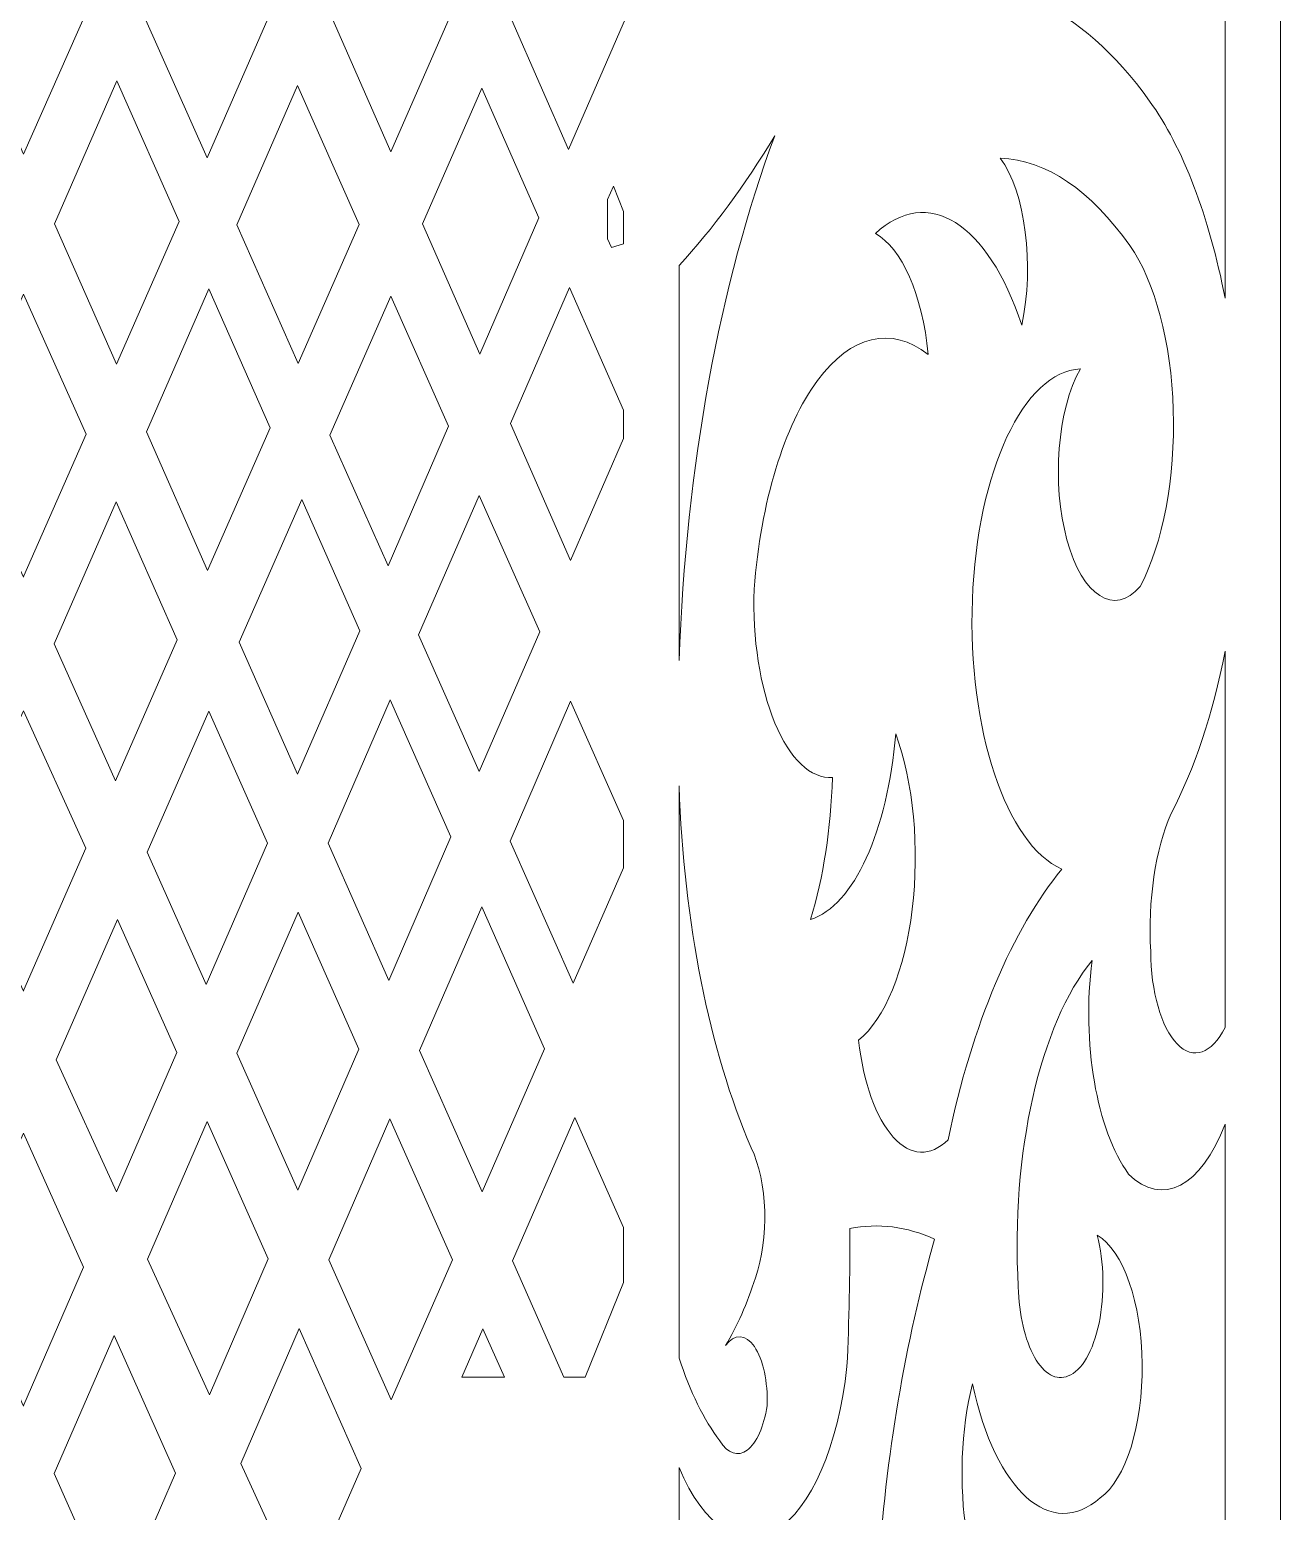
# Model space of a CAD drawing. Header units: millimetres. Extents: x 337 to 2510, y -469 to 429.
# Drawn here: x 585.4 to 633, y -173 to -116.6 of the extents above; entities that cross this region are included whole.
import ezdxf

# ---------------------------------------------------------------- set-up
doc = ezdxf.new("R2010")
doc.units = ezdxf.units.MM
doc.header["$MEASUREMENT"] = 0
doc.layers.add('Layer 1', color=7, linetype='Continuous')

msp = doc.modelspace()

# ---------------------------------------------------------------- linework, layer by layer
at = {"layer": 'Layer 1', "lineweight": 9}
msp.add_open_spline([(633.0156, 86.3986), (633.0156, 86.3986), (633.0156, -233.4412), (633.0156, -233.4412)], degree=3, dxfattribs=at)
for points, knots in [([(630.9116, -126.8663), (630.9116, -126.8663), (630.9116, -98.9345), (630.9116, -98.9345), (630.9116, -98.9345), (630.9116, -98.9345), (630.9116, -98.9345), (630.9116, -98.9345), (630.9116, -98.9345), (630.6226, -101.9115), (629.8786, -104.5555), (628.8126, -106.3915), (628.8126, -106.3915), (628.8126, -106.3915), (628.8126, -106.3915), (628.8126, -106.3915), (628.8126, -106.3915), (627.1816, -109.6114), (625.4936, -112.6764), (623.7527, -115.5794), (623.7527, -115.5794), (623.7527, -115.5794), (623.7527, -115.5794), (623.7527, -115.5794), (623.7527, -115.5794), (625.2686, -116.2514), (626.7196, -117.5334), (628.0396, -119.3653), (628.0396, -119.3653), (628.0396, -119.3653), (628.0396, -119.3653), (628.0396, -119.3653), (628.0396, -119.3653), (629.3096, -121.1373), (630.3116, -123.7543), (630.9116, -126.8663)], [0, 0, 0, 0, 0.1, 0.1, 0.1, 0.1, 0.2, 0.2, 0.2, 0.2, 0.3, 0.3, 0.3, 0.3, 0.4, 0.4, 0.4, 0.4, 0.5, 0.5, 0.5, 0.5, 0.6, 0.6, 0.6, 0.6, 0.7, 0.7, 0.7, 0.7, 0.8, 0.8, 0.8, 0.8, 1, 1, 1, 1]), ([(585.197, -121.3943), (585.197, -121.3943), (587.595, -115.9734), (587.595, -115.9734), (587.595, -115.9734), (587.595, -115.9734), (587.595, -115.9734), (587.595, -115.9734), (587.595, -115.9734), (587.595, -115.9734), (585.219, -110.5914), (585.219, -110.5914), (585.219, -110.5914), (585.219, -110.5914), (585.219, -110.5914), (585.219, -110.5914), (585.219, -110.5914), (585.219, -110.5914), (585.196, -110.5424), (585.196, -110.5424), (585.196, -110.5424), (585.196, -110.5424), (585.196, -110.5424), (585.196, -110.5424), (585.196, -110.5424), (585.196, -110.5424), (585.175, -110.5914), (585.175, -110.5914), (585.175, -110.5914), (585.175, -110.5914), (585.175, -110.5914), (585.175, -110.5914), (585.175, -110.5914), (585.175, -110.5914), (582.7991, -115.9734), (582.7991, -115.9734), (582.7991, -115.9734), (582.7991, -115.9734), (582.7991, -115.9734), (582.7991, -115.9734), (582.7991, -115.9734), (582.7991, -115.9734), (585.197, -121.3943), (585.197, -121.3943)], [0, 0, 0, 0, 0.0833333, 0.0833333, 0.0833333, 0.0833333, 0.1666667, 0.1666667, 0.1666667, 0.1666667, 0.25, 0.25, 0.25, 0.25, 0.3333333, 0.3333333, 0.3333333, 0.3333333, 0.4166667, 0.4166667, 0.4166667, 0.4166667, 0.5, 0.5, 0.5, 0.5, 0.5833333, 0.5833333, 0.5833333, 0.5833333, 0.6666667, 0.6666667, 0.6666667, 0.6666667, 0.75, 0.75, 0.75, 0.75, 0.8333333, 0.8333333, 0.8333333, 0.8333333, 1, 1, 1, 1]), ([(589.811, -116.1774), (589.811, -116.1774), (592.121, -110.8744), (592.121, -110.8744), (592.121, -110.8744), (592.121, -110.8744), (592.121, -110.8744), (592.121, -110.8744), (592.121, -110.8744), (592.121, -110.8744), (594.4989, -116.2364), (594.4989, -116.2364), (594.4989, -116.2364), (594.4989, -116.2364), (594.4989, -116.2364), (594.4989, -116.2364), (594.4989, -116.2364), (594.4989, -116.2364), (592.183, -121.5273), (592.183, -121.5273), (592.183, -121.5273), (592.183, -121.5273), (592.183, -121.5273), (592.183, -121.5273), (592.183, -121.5273), (592.183, -121.5273), (589.811, -116.1774), (589.811, -116.1774)], [0, 0, 0, 0, 0.125, 0.125, 0.125, 0.125, 0.25, 0.25, 0.25, 0.25, 0.375, 0.375, 0.375, 0.375, 0.5, 0.5, 0.5, 0.5, 0.625, 0.625, 0.625, 0.625, 0.75, 0.75, 0.75, 0.75, 1, 1, 1, 1]), ([(596.8379, -115.9904), (596.8379, -115.9904), (599.0969, -110.8034), (599.0969, -110.8034), (599.0969, -110.8034), (599.0969, -110.8034), (599.0969, -110.8034), (599.0969, -110.8034), (599.0969, -110.8034), (599.0969, -110.8034), (601.4369, -116.1334), (601.4369, -116.1334), (601.4369, -116.1334), (601.4369, -116.1334), (601.4369, -116.1334), (601.4369, -116.1334), (601.4369, -116.1334), (601.4369, -116.1334), (599.1749, -121.3023), (599.1749, -121.3023), (599.1749, -121.3023), (599.1749, -121.3023), (599.1749, -121.3023), (599.1749, -121.3023), (599.1749, -121.3023), (599.1749, -121.3023), (596.8379, -115.9904), (596.8379, -115.9904)], [0, 0, 0, 0, 0.125, 0.125, 0.125, 0.125, 0.25, 0.25, 0.25, 0.25, 0.375, 0.375, 0.375, 0.375, 0.5, 0.5, 0.5, 0.5, 0.625, 0.625, 0.625, 0.625, 0.75, 0.75, 0.75, 0.75, 1, 1, 1, 1]), ([(603.7819, -116.2854), (603.7819, -116.2854), (606.2088, -110.7474), (606.2088, -110.7474), (606.2088, -110.7474), (606.2088, -110.7474), (606.2088, -110.7474), (606.2088, -110.7474), (606.2088, -110.7474), (606.2088, -110.7474), (608.3568, -115.6424), (608.3568, -115.6424), (608.3568, -115.6424), (608.3568, -115.6424), (608.3568, -115.6424), (608.3568, -115.6424), (608.3568, -115.6424), (608.3568, -115.6424), (605.9388, -121.2163), (605.9388, -121.2163), (605.9388, -121.2163), (605.9388, -121.2163), (605.9388, -121.2163), (605.9388, -121.2163), (605.9388, -121.2163), (605.9388, -121.2163), (603.7819, -116.2854), (603.7819, -116.2854)], [0, 0, 0, 0, 0.125, 0.125, 0.125, 0.125, 0.25, 0.25, 0.25, 0.25, 0.375, 0.375, 0.375, 0.375, 0.5, 0.5, 0.5, 0.5, 0.625, 0.625, 0.625, 0.625, 0.75, 0.75, 0.75, 0.75, 1, 1, 1, 1]), ([(586.386, -124.0373), (586.386, -124.0373), (588.755, -118.5994), (588.755, -118.5994), (588.755, -118.5994), (588.755, -118.5994), (588.755, -118.5994), (588.755, -118.5994), (588.755, -118.5994), (588.755, -118.5994), (591.12, -123.9563), (591.12, -123.9563), (591.12, -123.9563), (591.12, -123.9563), (591.12, -123.9563), (591.12, -123.9563), (591.12, -123.9563), (591.12, -123.9563), (588.745, -129.3822), (588.745, -129.3822), (588.745, -129.3822), (588.745, -129.3822), (588.745, -129.3822), (588.745, -129.3822), (588.745, -129.3822), (588.745, -129.3822), (586.386, -124.0373), (586.386, -124.0373)], [0, 0, 0, 0, 0.125, 0.125, 0.125, 0.125, 0.25, 0.25, 0.25, 0.25, 0.375, 0.375, 0.375, 0.375, 0.5, 0.5, 0.5, 0.5, 0.625, 0.625, 0.625, 0.625, 0.75, 0.75, 0.75, 0.75, 1, 1, 1, 1]), ([(593.315, -124.0793), (593.315, -124.0793), (595.6249, -118.7764), (595.6249, -118.7764), (595.6249, -118.7764), (595.6249, -118.7764), (595.6249, -118.7764), (595.6249, -118.7764), (595.6249, -118.7764), (595.6249, -118.7764), (597.9679, -124.0613), (597.9679, -124.0613), (597.9679, -124.0613), (597.9679, -124.0613), (597.9679, -124.0613), (597.9679, -124.0613), (597.9679, -124.0613), (597.9679, -124.0613), (595.6529, -129.3502), (595.6529, -129.3502), (595.6529, -129.3502), (595.6529, -129.3502), (595.6529, -129.3502), (595.6529, -129.3502), (595.6529, -129.3502), (595.6529, -129.3502), (593.315, -124.0793), (593.315, -124.0793)], [0, 0, 0, 0, 0.125, 0.125, 0.125, 0.125, 0.25, 0.25, 0.25, 0.25, 0.375, 0.375, 0.375, 0.375, 0.5, 0.5, 0.5, 0.5, 0.625, 0.625, 0.625, 0.625, 0.75, 0.75, 0.75, 0.75, 1, 1, 1, 1]), ([(600.3819, -124.0453), (600.3819, -124.0453), (602.6439, -118.8823), (602.6439, -118.8823), (602.6439, -118.8823), (602.6439, -118.8823), (602.6439, -118.8823), (602.6439, -118.8823), (602.6439, -118.8823), (602.6439, -118.8823), (604.8098, -123.8173), (604.8098, -123.8173), (604.8098, -123.8173), (604.8098, -123.8173), (604.8098, -123.8173), (604.8098, -123.8173), (604.8098, -123.8173), (604.8098, -123.8173), (602.5619, -129.0002), (602.5619, -129.0002), (602.5619, -129.0002), (602.5619, -129.0002), (602.5619, -129.0002), (602.5619, -129.0002), (602.5619, -129.0002), (602.5619, -129.0002), (600.3819, -124.0453), (600.3819, -124.0453)], [0, 0, 0, 0, 0.125, 0.125, 0.125, 0.125, 0.25, 0.25, 0.25, 0.25, 0.375, 0.375, 0.375, 0.375, 0.5, 0.5, 0.5, 0.5, 0.625, 0.625, 0.625, 0.625, 0.75, 0.75, 0.75, 0.75, 1, 1, 1, 1]), ([(610.1428, -140.6541), (610.4078, -133.2932), (611.6798, -126.3103), (613.7808, -120.6953), (613.7808, -120.6953), (613.7808, -120.6953), (613.7808, -120.6953), (613.7808, -120.6953), (613.7808, -120.6953), (612.6368, -122.5903), (611.4188, -124.2403), (610.1428, -125.6253), (610.1428, -125.6253), (610.1428, -125.6253), (610.1428, -125.6253), (610.1428, -125.6253), (610.1428, -125.6253), (610.1428, -125.6253), (610.1428, -140.6541), (610.1428, -140.6541)], [0, 0, 0, 0, 0.1666667, 0.1666667, 0.1666667, 0.1666667, 0.3333333, 0.3333333, 0.3333333, 0.3333333, 0.5, 0.5, 0.5, 0.5, 0.6666667, 0.6666667, 0.6666667, 0.6666667, 1, 1, 1, 1]), ([(615.1467, -150.513), (616.7787, -149.993), (618.0827, -147.1471), (618.3837, -143.4451), (618.3837, -143.4451), (618.3837, -143.4451), (618.3837, -143.4451), (618.3837, -143.4451), (618.3837, -143.4451), (619.0587, -145.3011), (619.2937, -147.7951), (619.0117, -150.121), (619.0117, -150.121), (619.0117, -150.121), (619.0117, -150.121), (619.0117, -150.121), (619.0117, -150.121), (618.7297, -152.446), (617.9667, -154.309), (616.9697, -155.107), (616.9697, -155.107), (616.9697, -155.107), (616.9697, -155.107), (616.9697, -155.107), (616.9697, -155.107), (617.1517, -156.717), (617.6347, -158.065), (618.2887, -158.793), (618.2887, -158.793), (618.2887, -158.793), (618.2887, -158.793), (618.2887, -158.793), (618.2887, -158.793), (618.9437, -159.5219), (619.7047, -159.5579), (620.3727, -158.893), (620.3727, -158.893), (620.3727, -158.893), (620.3727, -158.893), (620.3727, -158.893), (620.3727, -158.893), (621.2977, -154.492), (622.8157, -150.883), (624.7036, -148.5941), (624.7036, -148.5941), (624.7036, -148.5941), (624.7036, -148.5941), (624.7036, -148.5941), (624.7036, -148.5941), (622.5867, -147.6771), (621.1167, -143.2531), (621.2997, -138.3502), (621.2997, -138.3502), (621.2997, -138.3502), (621.2997, -138.3502), (621.2997, -138.3502), (621.2997, -138.3502), (621.4817, -133.4462), (623.2567, -129.6522), (625.4106, -129.5622), (625.4106, -129.5622), (625.4106, -129.5622), (625.4106, -129.5622), (625.4106, -129.5622), (625.4106, -129.5622), (624.5307, -131.1052), (624.3097, -133.9232), (624.8986, -136.0682), (624.8986, -136.0682), (624.8986, -136.0682), (624.8986, -136.0682), (624.8986, -136.0682), (624.8986, -136.0682), (625.4886, -138.2132), (626.6956, -138.9822), (627.6856, -137.8422), (627.6856, -137.8422), (627.6856, -137.8422), (627.6856, -137.8422), (627.6856, -137.8422), (627.6856, -137.8422), (628.5536, -136.1942), (629.0216, -133.6932), (628.9426, -131.1222), (628.9426, -131.1222), (628.9426, -131.1222), (628.9426, -131.1222), (628.9426, -131.1222), (628.9426, -131.1222), (628.8636, -128.5503), (628.2476, -126.2233), (627.2886, -124.8683), (627.2886, -124.8683), (627.2886, -124.8683), (627.2886, -124.8683), (627.2886, -124.8683), (627.2886, -124.8683), (625.8076, -122.7603), (624.1047, -121.6083), (622.3607, -121.5363), (622.3607, -121.5363), (622.3607, -121.5363), (622.3607, -121.5363), (622.3607, -121.5363), (622.3607, -121.5363), (623.3177, -122.8453), (623.6727, -125.6133), (623.1787, -127.8973), (623.1787, -127.8973), (623.1787, -127.8973), (623.1787, -127.8973), (623.1787, -127.8973), (623.1787, -127.8973), (621.8827, -123.9853), (619.5977, -122.5553), (617.6107, -124.4133), (617.6107, -124.4133), (617.6107, -124.4133), (617.6107, -124.4133), (617.6107, -124.4133), (617.6107, -124.4133), (618.6107, -124.9383), (619.3917, -126.7223), (619.6217, -129.0072), (619.6217, -129.0072), (619.6217, -129.0072), (619.6217, -129.0072), (619.6217, -129.0072), (619.6217, -129.0072), (618.2207, -127.9183), (616.6827, -128.2803), (615.4087, -129.9972), (615.4087, -129.9972), (615.4087, -129.9972), (615.4087, -129.9972), (615.4087, -129.9972), (615.4087, -129.9972), (614.1348, -131.7142), (613.2528, -134.6162), (612.9928, -137.9422), (612.9928, -137.9422), (612.9928, -137.9422), (612.9928, -137.9422), (612.9928, -137.9422), (612.9928, -137.9422), (612.9308, -139.8221), (613.2198, -141.6731), (613.7878, -143.0391), (613.7878, -143.0391), (613.7878, -143.0391), (613.7878, -143.0391), (613.7878, -143.0391), (613.7878, -143.0391), (614.3558, -144.4051), (615.1507, -145.1581), (615.9757, -145.1111), (615.9757, -145.1111), (615.9757, -145.1111), (615.9757, -145.1111), (615.9757, -145.1111), (615.9757, -145.1111), (615.9187, -147.0501), (615.6327, -148.9171), (615.1467, -150.513)], [0, 0, 0, 0, 0.0238095, 0.0238095, 0.0238095, 0.0238095, 0.047619, 0.047619, 0.047619, 0.047619, 0.0714286, 0.0714286, 0.0714286, 0.0714286, 0.0952381, 0.0952381, 0.0952381, 0.0952381, 0.1190476, 0.1190476, 0.1190476, 0.1190476, 0.1428571, 0.1428571, 0.1428571, 0.1428571, 0.1666667, 0.1666667, 0.1666667, 0.1666667, 0.1904762, 0.1904762, 0.1904762, 0.1904762, 0.2142857, 0.2142857, 0.2142857, 0.2142857, 0.2380952, 0.2380952, 0.2380952, 0.2380952, 0.2619048, 0.2619048, 0.2619048, 0.2619048, 0.2857143, 0.2857143, 0.2857143, 0.2857143, 0.3095238, 0.3095238, 0.3095238, 0.3095238, 0.3333333, 0.3333333, 0.3333333, 0.3333333, 0.3571429, 0.3571429, 0.3571429, 0.3571429, 0.3809524, 0.3809524, 0.3809524, 0.3809524, 0.4047619, 0.4047619, 0.4047619, 0.4047619, 0.4285714, 0.4285714, 0.4285714, 0.4285714, 0.452381, 0.452381, 0.452381, 0.452381, 0.4761905, 0.4761905, 0.4761905, 0.4761905, 0.5, 0.5, 0.5, 0.5, 0.5238095, 0.5238095, 0.5238095, 0.5238095, 0.547619, 0.547619, 0.547619, 0.547619, 0.5714286, 0.5714286, 0.5714286, 0.5714286, 0.5952381, 0.5952381, 0.5952381, 0.5952381, 0.6190476, 0.6190476, 0.6190476, 0.6190476, 0.6428571, 0.6428571, 0.6428571, 0.6428571, 0.6666667, 0.6666667, 0.6666667, 0.6666667, 0.6904762, 0.6904762, 0.6904762, 0.6904762, 0.7142857, 0.7142857, 0.7142857, 0.7142857, 0.7380952, 0.7380952, 0.7380952, 0.7380952, 0.7619048, 0.7619048, 0.7619048, 0.7619048, 0.7857143, 0.7857143, 0.7857143, 0.7857143, 0.8095238, 0.8095238, 0.8095238, 0.8095238, 0.8333333, 0.8333333, 0.8333333, 0.8333333, 0.8571429, 0.8571429, 0.8571429, 0.8571429, 0.8809524, 0.8809524, 0.8809524, 0.8809524, 0.9047619, 0.9047619, 0.9047619, 0.9047619, 0.9285714, 0.9285714, 0.9285714, 0.9285714, 0.952381, 0.952381, 0.952381, 0.952381, 1, 1, 1, 1]), ([(607.6498, -122.6023), (607.6498, -122.6023), (607.4248, -123.1193), (607.4248, -123.1193), (607.4248, -123.1193), (607.4248, -123.1193), (607.4248, -123.1193), (607.4248, -123.1193), (607.4248, -123.1193), (607.4248, -123.1193), (607.4248, -124.6133), (607.4248, -124.6133), (607.4248, -124.6133), (607.4248, -124.6133), (607.4248, -124.6133), (607.4248, -124.6133), (607.4248, -124.6133), (607.4248, -124.6133), (607.5658, -124.9353), (607.5658, -124.9353), (607.5658, -124.9353), (607.5658, -124.9353), (607.5658, -124.9353), (607.5658, -124.9353), (607.5658, -124.9353), (607.5658, -124.9353), (608.0218, -124.7953), (608.0218, -124.7953), (608.0218, -124.7953), (608.0218, -124.7953), (608.0218, -124.7953), (608.0218, -124.7953), (608.0218, -124.7953), (608.0218, -124.7953), (608.0218, -123.5713), (608.0218, -123.5713), (608.0218, -123.5713), (608.0218, -123.5713), (608.0218, -123.5713), (608.0218, -123.5713), (608.0218, -123.5713), (608.0218, -123.5713), (607.6498, -122.6023), (607.6498, -122.6023)], [0, 0, 0, 0, 0.0833333, 0.0833333, 0.0833333, 0.0833333, 0.1666667, 0.1666667, 0.1666667, 0.1666667, 0.25, 0.25, 0.25, 0.25, 0.3333333, 0.3333333, 0.3333333, 0.3333333, 0.4166667, 0.4166667, 0.4166667, 0.4166667, 0.5, 0.5, 0.5, 0.5, 0.5833333, 0.5833333, 0.5833333, 0.5833333, 0.6666667, 0.6666667, 0.6666667, 0.6666667, 0.75, 0.75, 0.75, 0.75, 0.8333333, 0.8333333, 0.8333333, 0.8333333, 1, 1, 1, 1]), ([(585.197, -126.7143), (585.197, -126.7143), (587.581, -132.0412), (587.581, -132.0412), (587.581, -132.0412), (587.581, -132.0412), (587.581, -132.0412), (587.581, -132.0412), (587.581, -132.0412), (587.581, -132.0412), (585.219, -137.4382), (585.219, -137.4382), (585.219, -137.4382), (585.219, -137.4382), (585.219, -137.4382), (585.219, -137.4382), (585.219, -137.4382), (585.219, -137.4382), (585.196, -137.4912), (585.196, -137.4912), (585.196, -137.4912), (585.196, -137.4912), (585.196, -137.4912), (585.196, -137.4912), (585.196, -137.4912), (585.196, -137.4912), (585.175, -137.4382), (585.175, -137.4382), (585.175, -137.4382), (585.175, -137.4382), (585.175, -137.4382), (585.175, -137.4382), (585.175, -137.4382), (585.175, -137.4382), (582.8131, -132.0412), (582.8131, -132.0412), (582.8131, -132.0412), (582.8131, -132.0412), (582.8131, -132.0412), (582.8131, -132.0412), (582.8131, -132.0412), (582.8131, -132.0412), (585.197, -126.7143), (585.197, -126.7143)], [0, 0, 0, 0, 0.0833333, 0.0833333, 0.0833333, 0.0833333, 0.1666667, 0.1666667, 0.1666667, 0.1666667, 0.25, 0.25, 0.25, 0.25, 0.3333333, 0.3333333, 0.3333333, 0.3333333, 0.4166667, 0.4166667, 0.4166667, 0.4166667, 0.5, 0.5, 0.5, 0.5, 0.5833333, 0.5833333, 0.5833333, 0.5833333, 0.6666667, 0.6666667, 0.6666667, 0.6666667, 0.75, 0.75, 0.75, 0.75, 0.8333333, 0.8333333, 0.8333333, 0.8333333, 1, 1, 1, 1]), ([(589.882, -131.9592), (589.882, -131.9592), (592.252, -126.5193), (592.252, -126.5193), (592.252, -126.5193), (592.252, -126.5193), (592.252, -126.5193), (592.252, -126.5193), (592.252, -126.5193), (592.252, -126.5193), (594.5819, -131.7962), (594.5819, -131.7962), (594.5819, -131.7962), (594.5819, -131.7962), (594.5819, -131.7962), (594.5819, -131.7962), (594.5819, -131.7962), (594.5819, -131.7962), (592.206, -137.2252), (592.206, -137.2252), (592.206, -137.2252), (592.206, -137.2252), (592.206, -137.2252), (592.206, -137.2252), (592.206, -137.2252), (592.206, -137.2252), (589.882, -131.9592), (589.882, -131.9592)], [0, 0, 0, 0, 0.125, 0.125, 0.125, 0.125, 0.25, 0.25, 0.25, 0.25, 0.375, 0.375, 0.375, 0.375, 0.5, 0.5, 0.5, 0.5, 0.625, 0.625, 0.625, 0.625, 0.75, 0.75, 0.75, 0.75, 1, 1, 1, 1]), ([(596.8619, -132.0772), (596.8619, -132.0772), (599.1779, -126.7923), (599.1779, -126.7923), (599.1779, -126.7923), (599.1779, -126.7923), (599.1779, -126.7923), (599.1779, -126.7923), (599.1779, -126.7923), (599.1779, -126.7923), (601.3719, -131.7422), (601.3719, -131.7422), (601.3719, -131.7422), (601.3719, -131.7422), (601.3719, -131.7422), (601.3719, -131.7422), (601.3719, -131.7422), (601.3719, -131.7422), (599.0689, -137.0522), (599.0689, -137.0522), (599.0689, -137.0522), (599.0689, -137.0522), (599.0689, -137.0522), (599.0689, -137.0522), (599.0689, -137.0522), (599.0689, -137.0522), (596.8619, -132.0772), (596.8619, -132.0772)], [0, 0, 0, 0, 0.125, 0.125, 0.125, 0.125, 0.25, 0.25, 0.25, 0.25, 0.375, 0.375, 0.375, 0.375, 0.5, 0.5, 0.5, 0.5, 0.625, 0.625, 0.625, 0.625, 0.75, 0.75, 0.75, 0.75, 1, 1, 1, 1]), ([(606.0128, -136.8462), (606.0128, -136.8462), (603.7239, -131.6422), (603.7239, -131.6422), (603.7239, -131.6422), (603.7239, -131.6422), (603.7239, -131.6422), (603.7239, -131.6422), (603.7239, -131.6422), (603.7239, -131.6422), (605.9718, -126.4643), (605.9718, -126.4643), (605.9718, -126.4643), (605.9718, -126.4643), (605.9718, -126.4643), (605.9718, -126.4643), (605.9718, -126.4643), (605.9718, -126.4643), (608.0218, -131.1322), (608.0218, -131.1322), (608.0218, -131.1322), (608.0218, -131.1322), (608.0218, -131.1322), (608.0218, -131.1322), (608.0218, -131.1322), (608.0218, -131.1322), (608.0218, -132.2052), (608.0218, -132.2052), (608.0218, -132.2052), (608.0218, -132.2052), (608.0218, -132.2052), (608.0218, -132.2052), (608.0218, -132.2052), (608.0218, -132.2052), (606.0128, -136.8462), (606.0128, -136.8462)], [0, 0, 0, 0, 0.1, 0.1, 0.1, 0.1, 0.2, 0.2, 0.2, 0.2, 0.3, 0.3, 0.3, 0.3, 0.4, 0.4, 0.4, 0.4, 0.5, 0.5, 0.5, 0.5, 0.6, 0.6, 0.6, 0.6, 0.7, 0.7, 0.7, 0.7, 0.8, 0.8, 0.8, 0.8, 1, 1, 1, 1]), ([(588.698, -145.2401), (588.698, -145.2401), (591.051, -139.8641), (591.051, -139.8641), (591.051, -139.8641), (591.051, -139.8641), (591.051, -139.8641), (591.051, -139.8641), (591.051, -139.8641), (591.051, -139.8641), (588.724, -134.6172), (588.724, -134.6172), (588.724, -134.6172), (588.724, -134.6172), (588.724, -134.6172), (588.724, -134.6172), (588.724, -134.6172), (588.724, -134.6172), (586.371, -140.0201), (586.371, -140.0201), (586.371, -140.0201), (586.371, -140.0201), (586.371, -140.0201), (586.371, -140.0201), (586.371, -140.0201), (586.371, -140.0201), (588.698, -145.2401), (588.698, -145.2401)], [0, 0, 0, 0, 0.125, 0.125, 0.125, 0.125, 0.25, 0.25, 0.25, 0.25, 0.375, 0.375, 0.375, 0.375, 0.5, 0.5, 0.5, 0.5, 0.625, 0.625, 0.625, 0.625, 0.75, 0.75, 0.75, 0.75, 1, 1, 1, 1]), ([(593.411, -139.9531), (593.411, -139.9531), (595.7879, -134.5282), (595.7879, -134.5282), (595.7879, -134.5282), (595.7879, -134.5282), (595.7879, -134.5282), (595.7879, -134.5282), (595.7879, -134.5282), (595.7879, -134.5282), (597.9949, -139.5261), (597.9949, -139.5261), (597.9949, -139.5261), (597.9949, -139.5261), (597.9949, -139.5261), (597.9949, -139.5261), (597.9949, -139.5261), (597.9949, -139.5261), (595.6289, -144.9801), (595.6289, -144.9801), (595.6289, -144.9801), (595.6289, -144.9801), (595.6289, -144.9801), (595.6289, -144.9801), (595.6289, -144.9801), (595.6289, -144.9801), (593.411, -139.9531), (593.411, -139.9531)], [0, 0, 0, 0, 0.125, 0.125, 0.125, 0.125, 0.25, 0.25, 0.25, 0.25, 0.375, 0.375, 0.375, 0.375, 0.5, 0.5, 0.5, 0.5, 0.625, 0.625, 0.625, 0.625, 0.75, 0.75, 0.75, 0.75, 1, 1, 1, 1]), ([(600.2339, -139.6781), (600.2339, -139.6781), (602.5379, -134.3712), (602.5379, -134.3712), (602.5379, -134.3712), (602.5379, -134.3712), (602.5379, -134.3712), (602.5379, -134.3712), (602.5379, -134.3712), (602.5379, -134.3712), (604.8388, -139.5611), (604.8388, -139.5611), (604.8388, -139.5611), (604.8388, -139.5611), (604.8388, -139.5611), (604.8388, -139.5611), (604.8388, -139.5611), (604.8388, -139.5611), (602.5389, -144.8761), (602.5389, -144.8761), (602.5389, -144.8761), (602.5389, -144.8761), (602.5389, -144.8761), (602.5389, -144.8761), (602.5389, -144.8761), (602.5389, -144.8761), (600.2339, -139.6781), (600.2339, -139.6781)], [0, 0, 0, 0, 0.125, 0.125, 0.125, 0.125, 0.25, 0.25, 0.25, 0.25, 0.375, 0.375, 0.375, 0.375, 0.5, 0.5, 0.5, 0.5, 0.625, 0.625, 0.625, 0.625, 0.75, 0.75, 0.75, 0.75, 1, 1, 1, 1]), ([(628.0836, -151.724), (628.0886, -153.247), (628.4826, -154.624), (629.0906, -155.248), (629.0906, -155.248), (629.0906, -155.248), (629.0906, -155.248), (629.0906, -155.248), (629.0906, -155.248), (629.6986, -155.871), (630.4106, -155.628), (630.9116, -154.624), (630.9116, -154.624), (630.9116, -154.624), (630.9116, -154.624), (630.9116, -154.624), (630.9116, -154.624), (630.9116, -154.624), (630.9116, -140.2991), (630.9116, -140.2991), (630.9116, -140.2991), (630.9116, -140.2991), (630.9116, -140.2991), (630.9116, -140.2991), (630.9116, -140.2991), (630.4496, -142.6981), (629.7456, -144.8141), (628.8566, -146.4741), (628.8566, -146.4741), (628.8566, -146.4741), (628.8566, -146.4741), (628.8566, -146.4741), (628.8566, -146.4741), (628.2576, -147.8571), (627.9716, -149.795), (628.0836, -151.724)], [0, 0, 0, 0, 0.1, 0.1, 0.1, 0.1, 0.2, 0.2, 0.2, 0.2, 0.3, 0.3, 0.3, 0.3, 0.4, 0.4, 0.4, 0.4, 0.5, 0.5, 0.5, 0.5, 0.6, 0.6, 0.6, 0.6, 0.7, 0.7, 0.7, 0.7, 0.8, 0.8, 0.8, 0.8, 1, 1, 1, 1]), ([(585.197, -142.5681), (585.197, -142.5681), (587.579, -147.7961), (587.579, -147.7961), (587.579, -147.7961), (587.579, -147.7961), (587.579, -147.7961), (587.579, -147.7961), (587.579, -147.7961), (587.579, -147.7961), (585.219, -153.188), (585.219, -153.188), (585.219, -153.188), (585.219, -153.188), (585.219, -153.188), (585.219, -153.188), (585.219, -153.188), (585.219, -153.188), (585.196, -153.239), (585.196, -153.239), (585.196, -153.239), (585.196, -153.239), (585.196, -153.239), (585.196, -153.239), (585.196, -153.239), (585.196, -153.239), (585.175, -153.188), (585.175, -153.188), (585.175, -153.188), (585.175, -153.188), (585.175, -153.188), (585.175, -153.188), (585.175, -153.188), (585.175, -153.188), (582.8151, -147.7961), (582.8151, -147.7961), (582.8151, -147.7961), (582.8151, -147.7961), (582.8151, -147.7961), (582.8151, -147.7961), (582.8151, -147.7961), (582.8151, -147.7961), (585.197, -142.5681), (585.197, -142.5681)], [0, 0, 0, 0, 0.0833333, 0.0833333, 0.0833333, 0.0833333, 0.1666667, 0.1666667, 0.1666667, 0.1666667, 0.25, 0.25, 0.25, 0.25, 0.3333333, 0.3333333, 0.3333333, 0.3333333, 0.4166667, 0.4166667, 0.4166667, 0.4166667, 0.5, 0.5, 0.5, 0.5, 0.5833333, 0.5833333, 0.5833333, 0.5833333, 0.6666667, 0.6666667, 0.6666667, 0.6666667, 0.75, 0.75, 0.75, 0.75, 0.8333333, 0.8333333, 0.8333333, 0.8333333, 1, 1, 1, 1]), ([(592.153, -152.991), (592.153, -152.991), (594.4869, -147.6121), (594.4869, -147.6121), (594.4869, -147.6121), (594.4869, -147.6121), (594.4869, -147.6121), (594.4869, -147.6121), (594.4869, -147.6121), (594.4869, -147.6121), (592.258, -142.5841), (592.258, -142.5841), (592.258, -142.5841), (592.258, -142.5841), (592.258, -142.5841), (592.258, -142.5841), (592.258, -142.5841), (592.258, -142.5841), (589.906, -147.9501), (589.906, -147.9501), (589.906, -147.9501), (589.906, -147.9501), (589.906, -147.9501), (589.906, -147.9501), (589.906, -147.9501), (589.906, -147.9501), (592.153, -152.991), (592.153, -152.991)], [0, 0, 0, 0, 0.125, 0.125, 0.125, 0.125, 0.25, 0.25, 0.25, 0.25, 0.375, 0.375, 0.375, 0.375, 0.5, 0.5, 0.5, 0.5, 0.625, 0.625, 0.625, 0.625, 0.75, 0.75, 0.75, 0.75, 1, 1, 1, 1]), ([(596.7889, -147.6091), (596.7889, -147.6091), (599.1569, -142.1571), (599.1569, -142.1571), (599.1569, -142.1571), (599.1569, -142.1571), (599.1569, -142.1571), (599.1569, -142.1571), (599.1569, -142.1571), (599.1569, -142.1571), (601.4589, -147.3711), (601.4589, -147.3711), (601.4589, -147.3711), (601.4589, -147.3711), (601.4589, -147.3711), (601.4589, -147.3711), (601.4589, -147.3711), (601.4589, -147.3711), (599.0959, -152.834), (599.0959, -152.834), (599.0959, -152.834), (599.0959, -152.834), (599.0959, -152.834), (599.0959, -152.834), (599.0959, -152.834), (599.0959, -152.834), (596.7889, -147.6091), (596.7889, -147.6091)], [0, 0, 0, 0, 0.125, 0.125, 0.125, 0.125, 0.25, 0.25, 0.25, 0.25, 0.375, 0.375, 0.375, 0.375, 0.5, 0.5, 0.5, 0.5, 0.625, 0.625, 0.625, 0.625, 0.75, 0.75, 0.75, 0.75, 1, 1, 1, 1]), ([(606.1108, -152.93), (606.1108, -152.93), (603.7139, -147.5251), (603.7139, -147.5251), (603.7139, -147.5251), (603.7139, -147.5251), (603.7139, -147.5251), (603.7139, -147.5251), (603.7139, -147.5251), (603.7139, -147.5251), (606.0128, -142.2091), (606.0128, -142.2091), (606.0128, -142.2091), (606.0128, -142.2091), (606.0128, -142.2091), (606.0128, -142.2091), (606.0128, -142.2091), (606.0128, -142.2091), (608.0218, -146.7401), (608.0218, -146.7401), (608.0218, -146.7401), (608.0218, -146.7401), (608.0218, -146.7401), (608.0218, -146.7401), (608.0218, -146.7401), (608.0218, -146.7401), (608.0218, -148.5511), (608.0218, -148.5511), (608.0218, -148.5511), (608.0218, -148.5511), (608.0218, -148.5511), (608.0218, -148.5511), (608.0218, -148.5511), (608.0218, -148.5511), (606.1108, -152.93), (606.1108, -152.93)], [0, 0, 0, 0, 0.1, 0.1, 0.1, 0.1, 0.2, 0.2, 0.2, 0.2, 0.3, 0.3, 0.3, 0.3, 0.4, 0.4, 0.4, 0.4, 0.5, 0.5, 0.5, 0.5, 0.6, 0.6, 0.6, 0.6, 0.7, 0.7, 0.7, 0.7, 0.8, 0.8, 0.8, 0.8, 1, 1, 1, 1]), ([(611.9098, -166.7179), (612.3478, -166.0039), (612.7318, -165.1349), (613.0478, -164.1429), (613.0478, -164.1429), (613.0478, -164.1429), (613.0478, -164.1429), (613.0478, -164.1429), (613.0478, -164.1429), (613.5788, -162.6559), (613.5058, -160.4799), (612.8828, -159.1959), (612.8828, -159.1959), (612.8828, -159.1959), (612.8828, -159.1959), (612.8828, -159.1959), (612.8828, -159.1959), (611.2878, -155.488), (610.3178, -150.613), (610.1428, -145.4301), (610.1428, -145.4301), (610.1428, -145.4301), (610.1428, -145.4301), (610.1428, -145.4301), (610.1428, -145.4301), (610.1428, -145.4301), (610.1428, -146.4131), (610.1428, -146.4131), (610.1428, -146.4131), (610.1428, -146.4131), (610.1428, -146.4131), (610.1428, -146.4131), (610.1428, -146.4131), (610.1428, -146.4131), (610.1428, -167.2019), (610.1428, -167.2019), (610.1428, -167.2019), (610.1428, -167.2019), (610.1428, -167.2019), (610.1428, -167.2019), (610.1428, -167.2019), (610.5588, -168.4819), (611.0848, -169.5538), (611.6888, -170.3518), (611.6888, -170.3518), (611.6888, -170.3518), (611.6888, -170.3518), (611.6888, -170.3518), (611.6888, -170.3518), (611.9948, -170.8378), (612.3818, -170.9688), (612.7348, -170.7058), (612.7348, -170.7058), (612.7348, -170.7058), (612.7348, -170.7058), (612.7348, -170.7058), (612.7348, -170.7058), (613.0888, -170.4428), (613.3678, -169.8168), (613.4898, -169.0139), (613.4898, -169.0139), (613.4898, -169.0139), (613.4898, -169.0139), (613.4898, -169.0139), (613.4898, -169.0139), (613.5258, -168.1169), (613.3398, -167.2489), (613.0068, -166.7649), (613.0068, -166.7649), (613.0068, -166.7649), (613.0068, -166.7649), (613.0068, -166.7649), (613.0068, -166.7649), (612.6738, -166.2809), (612.2508, -166.2629), (611.9098, -166.7169)], [0, 0, 0, 0, 0.05, 0.05, 0.05, 0.05, 0.1, 0.1, 0.1, 0.1, 0.15, 0.15, 0.15, 0.15, 0.2, 0.2, 0.2, 0.2, 0.25, 0.25, 0.25, 0.25, 0.3, 0.3, 0.3, 0.3, 0.35, 0.35, 0.35, 0.35, 0.4, 0.4, 0.4, 0.4, 0.45, 0.45, 0.45, 0.45, 0.5, 0.5, 0.5, 0.5, 0.55, 0.55, 0.55, 0.55, 0.6, 0.6, 0.6, 0.6, 0.65, 0.65, 0.65, 0.65, 0.7, 0.7, 0.7, 0.7, 0.75, 0.75, 0.75, 0.75, 0.8, 0.8, 0.8, 0.8, 0.85, 0.85, 0.85, 0.85, 0.9, 0.9, 0.9, 0.9, 1, 1, 1, 1]), ([(588.736, -160.8699), (588.736, -160.8699), (591.031, -155.579), (591.031, -155.579), (591.031, -155.579), (591.031, -155.579), (591.031, -155.579), (591.031, -155.579), (591.031, -155.579), (591.031, -155.579), (588.784, -150.512), (588.784, -150.512), (588.784, -150.512), (588.784, -150.512), (588.784, -150.512), (588.784, -150.512), (588.784, -150.512), (588.784, -150.512), (586.441, -155.858), (586.441, -155.858), (586.441, -155.858), (586.441, -155.858), (586.441, -155.858), (586.441, -155.858), (586.441, -155.858), (586.441, -155.858), (588.736, -160.8699), (588.736, -160.8699)], [0, 0, 0, 0, 0.125, 0.125, 0.125, 0.125, 0.25, 0.25, 0.25, 0.25, 0.375, 0.375, 0.375, 0.375, 0.5, 0.5, 0.5, 0.5, 0.625, 0.625, 0.625, 0.625, 0.75, 0.75, 0.75, 0.75, 1, 1, 1, 1]), ([(595.6419, -160.8159), (595.6419, -160.8159), (597.9639, -155.45), (597.9639, -155.45), (597.9639, -155.45), (597.9639, -155.45), (597.9639, -155.45), (597.9639, -155.45), (597.9639, -155.45), (597.9639, -155.45), (595.6499, -150.233), (595.6499, -150.233), (595.6499, -150.233), (595.6499, -150.233), (595.6499, -150.233), (595.6499, -150.233), (595.6499, -150.233), (595.6499, -150.233), (593.318, -155.603), (593.318, -155.603), (593.318, -155.603), (593.318, -155.603), (593.318, -155.603), (593.318, -155.603), (593.318, -155.603), (593.318, -155.603), (595.6419, -160.8159), (595.6419, -160.8159)], [0, 0, 0, 0, 0.125, 0.125, 0.125, 0.125, 0.25, 0.25, 0.25, 0.25, 0.375, 0.375, 0.375, 0.375, 0.5, 0.5, 0.5, 0.5, 0.625, 0.625, 0.625, 0.625, 0.75, 0.75, 0.75, 0.75, 1, 1, 1, 1]), ([(600.2679, -155.491), (600.2679, -155.491), (602.6319, -150.027), (602.6319, -150.027), (602.6319, -150.027), (602.6319, -150.027), (602.6319, -150.027), (602.6319, -150.027), (602.6319, -150.027), (602.6319, -150.027), (605.0188, -155.434), (605.0188, -155.434), (605.0188, -155.434), (605.0188, -155.434), (605.0188, -155.434), (605.0188, -155.434), (605.0188, -155.434), (605.0188, -155.434), (602.6449, -160.8759), (602.6449, -160.8759), (602.6449, -160.8759), (602.6449, -160.8759), (602.6449, -160.8759), (602.6449, -160.8759), (602.6449, -160.8759), (602.6449, -160.8759), (600.2679, -155.491), (600.2679, -155.491)], [0, 0, 0, 0, 0.125, 0.125, 0.125, 0.125, 0.25, 0.25, 0.25, 0.25, 0.375, 0.375, 0.375, 0.375, 0.5, 0.5, 0.5, 0.5, 0.625, 0.625, 0.625, 0.625, 0.75, 0.75, 0.75, 0.75, 1, 1, 1, 1]), ([(630.9116, -181.5747), (630.9116, -181.5747), (630.9116, -158.295), (630.9116, -158.295), (630.9116, -158.295), (630.9116, -158.295), (630.9116, -158.295), (630.9116, -158.295), (630.9116, -158.295), (630.0036, -160.6929), (628.5186, -161.4669), (627.2436, -160.2049), (627.2436, -160.2049), (627.2436, -160.2049), (627.2436, -160.2049), (627.2436, -160.2049), (627.2436, -160.2049), (626.0246, -158.535), (625.4526, -155.195), (625.8526, -152.078), (625.8526, -152.078), (625.8526, -152.078), (625.8526, -152.078), (625.8526, -152.078), (625.8526, -152.078), (623.8737, -154.472), (622.7547, -159.4239), (623.0457, -164.4959), (623.0457, -164.4959), (623.0457, -164.4959), (623.0457, -164.4959), (623.0457, -164.4959), (623.0457, -164.4959), (623.0747, -165.5469), (623.2987, -166.5199), (623.6617, -167.1669), (623.6617, -167.1669), (623.6617, -167.1669), (623.6617, -167.1669), (623.6617, -167.1669), (623.6617, -167.1669), (624.0257, -167.8139), (624.4937, -168.0729), (624.9466, -167.8789), (624.9466, -167.8789), (624.9466, -167.8789), (624.9466, -167.8789), (624.9466, -167.8789), (624.9466, -167.8789), (625.4576, -167.6919), (625.8956, -166.9399), (626.1166, -165.8689), (626.1166, -165.8689), (626.1166, -165.8689), (626.1166, -165.8689), (626.1166, -165.8689), (626.1166, -165.8689), (626.3376, -164.7989), (626.3136, -163.5479), (626.0506, -162.5279), (626.0506, -162.5279), (626.0506, -162.5279), (626.0506, -162.5279), (626.0506, -162.5279), (626.0506, -162.5279), (627.0366, -163.1039), (627.7346, -165.1059), (627.7596, -167.4299), (627.7596, -167.4299), (627.7596, -167.4299), (627.7596, -167.4299), (627.7596, -167.4299), (627.7596, -167.4299), (627.7856, -169.7528), (627.1326, -171.8328), (626.1616, -172.5228), (626.1616, -172.5228), (626.1616, -172.5228), (626.1616, -172.5228), (626.1616, -172.5228), (626.1616, -172.5228), (624.2937, -174.1628), (622.1867, -172.2808), (621.3007, -168.1809), (621.3007, -168.1809), (621.3007, -168.1809), (621.3007, -168.1809), (621.3007, -168.1809), (621.3007, -168.1809), (620.8647, -169.9288), (620.7857, -172.0238), (621.0827, -173.9158), (621.0827, -173.9158), (621.0827, -173.9158), (621.0827, -173.9158), (621.0827, -173.9158), (621.0827, -173.9158), (621.3797, -175.8088), (622.0247, -177.3098), (622.8477, -178.0258), (622.8477, -178.0258), (622.8477, -178.0258), (622.8477, -178.0258), (622.8477, -178.0258), (622.8477, -178.0258), (621.9687, -179.4317), (620.8397, -179.7357), (619.8427, -178.8328), (619.8427, -178.8328), (619.8427, -178.8328), (619.8427, -178.8328), (619.8427, -178.8328), (619.8427, -178.8328), (620.1667, -182.1667), (621.2407, -184.8567), (622.6637, -185.9007), (622.6637, -185.9007), (622.6637, -185.9007), (622.6637, -185.9007), (622.6637, -185.9007), (622.6637, -185.9007), (624.0867, -186.9447), (625.6446, -186.1857), (626.7576, -183.9067), (626.7576, -183.9067), (626.7576, -183.9067), (626.7576, -183.9067), (626.7576, -183.9067), (626.7576, -183.9067), (626.9616, -185.0877), (626.9496, -186.4057), (626.7246, -187.5667), (626.7246, -187.5667), (626.7246, -187.5667), (626.7246, -187.5667), (626.7246, -187.5667), (626.7246, -187.5667), (626.6906, -187.8697), (626.7296, -188.1927), (626.8276, -188.4117), (626.8276, -188.4117), (626.8276, -188.4117), (626.8276, -188.4117), (626.8276, -188.4117), (626.8276, -188.4117), (626.9256, -188.6307), (627.0676, -188.7127), (627.1996, -188.6267), (627.1996, -188.6267), (627.1996, -188.6267), (627.1996, -188.6267), (627.1996, -188.6267), (627.1996, -188.6267), (627.9136, -188.0887), (628.4976, -186.8957), (628.8116, -185.3357), (628.8116, -185.3357), (628.8116, -185.3357), (628.8116, -185.3357), (628.8116, -185.3357), (628.8116, -185.3357), (629.1266, -183.7757), (629.1426, -181.9867), (628.8566, -180.3977), (628.8566, -180.3977), (628.8566, -180.3977), (628.8566, -180.3977), (628.8566, -180.3977), (628.8566, -180.3977), (628.5026, -178.6328), (627.7626, -177.4308), (626.9166, -177.2438), (626.9166, -177.2438), (626.9166, -177.2438), (626.9166, -177.2438), (626.9166, -177.2438), (626.9166, -177.2438), (626.0696, -177.0568), (625.2436, -177.9118), (624.7476, -179.4897), (624.7476, -179.4897), (624.7476, -179.4897), (624.7476, -179.4897), (624.7476, -179.4897), (624.7476, -179.4897), (624.9886, -177.3458), (625.6576, -175.5858), (626.5536, -174.7418), (626.5536, -174.7418), (626.5536, -174.7418), (626.5536, -174.7418), (626.5536, -174.7418), (626.5536, -174.7418), (627.4486, -173.8978), (628.4666, -174.0668), (629.2986, -175.1988), (629.2986, -175.1988), (629.2986, -175.1988), (629.2986, -175.1988), (629.2986, -175.1988), (629.2986, -175.1988), (630.1426, -176.8338), (630.7126, -179.0878), (630.9116, -181.5747)], [0, 0, 0, 0, 0.0192308, 0.0192308, 0.0192308, 0.0192308, 0.0384615, 0.0384615, 0.0384615, 0.0384615, 0.0576923, 0.0576923, 0.0576923, 0.0576923, 0.0769231, 0.0769231, 0.0769231, 0.0769231, 0.0961538, 0.0961538, 0.0961538, 0.0961538, 0.1153846, 0.1153846, 0.1153846, 0.1153846, 0.1346154, 0.1346154, 0.1346154, 0.1346154, 0.1538462, 0.1538462, 0.1538462, 0.1538462, 0.1730769, 0.1730769, 0.1730769, 0.1730769, 0.1923077, 0.1923077, 0.1923077, 0.1923077, 0.2115385, 0.2115385, 0.2115385, 0.2115385, 0.2307692, 0.2307692, 0.2307692, 0.2307692, 0.25, 0.25, 0.25, 0.25, 0.2692308, 0.2692308, 0.2692308, 0.2692308, 0.2884615, 0.2884615, 0.2884615, 0.2884615, 0.3076923, 0.3076923, 0.3076923, 0.3076923, 0.3269231, 0.3269231, 0.3269231, 0.3269231, 0.3461538, 0.3461538, 0.3461538, 0.3461538, 0.3653846, 0.3653846, 0.3653846, 0.3653846, 0.3846154, 0.3846154, 0.3846154, 0.3846154, 0.4038462, 0.4038462, 0.4038462, 0.4038462, 0.4230769, 0.4230769, 0.4230769, 0.4230769, 0.4423077, 0.4423077, 0.4423077, 0.4423077, 0.4615385, 0.4615385, 0.4615385, 0.4615385, 0.4807692, 0.4807692, 0.4807692, 0.4807692, 0.5, 0.5, 0.5, 0.5, 0.5192308, 0.5192308, 0.5192308, 0.5192308, 0.5384615, 0.5384615, 0.5384615, 0.5384615, 0.5576923, 0.5576923, 0.5576923, 0.5576923, 0.5769231, 0.5769231, 0.5769231, 0.5769231, 0.5961538, 0.5961538, 0.5961538, 0.5961538, 0.6153846, 0.6153846, 0.6153846, 0.6153846, 0.6346154, 0.6346154, 0.6346154, 0.6346154, 0.6538462, 0.6538462, 0.6538462, 0.6538462, 0.6730769, 0.6730769, 0.6730769, 0.6730769, 0.6923077, 0.6923077, 0.6923077, 0.6923077, 0.7115385, 0.7115385, 0.7115385, 0.7115385, 0.7307692, 0.7307692, 0.7307692, 0.7307692, 0.75, 0.75, 0.75, 0.75, 0.7692308, 0.7692308, 0.7692308, 0.7692308, 0.7884615, 0.7884615, 0.7884615, 0.7884615, 0.8076923, 0.8076923, 0.8076923, 0.8076923, 0.8269231, 0.8269231, 0.8269231, 0.8269231, 0.8461538, 0.8461538, 0.8461538, 0.8461538, 0.8653846, 0.8653846, 0.8653846, 0.8653846, 0.8846154, 0.8846154, 0.8846154, 0.8846154, 0.9038462, 0.9038462, 0.9038462, 0.9038462, 0.9230769, 0.9230769, 0.9230769, 0.9230769, 0.9423077, 0.9423077, 0.9423077, 0.9423077, 0.9615385, 0.9615385, 0.9615385, 0.9615385, 1, 1, 1, 1]), ([(592.274, -168.5989), (592.274, -168.5989), (594.5119, -163.4279), (594.5119, -163.4279), (594.5119, -163.4279), (594.5119, -163.4279), (594.5119, -163.4279), (594.5119, -163.4279), (594.5119, -163.4279), (594.5119, -163.4279), (592.191, -158.196), (592.191, -158.196), (592.191, -158.196), (592.191, -158.196), (592.191, -158.196), (592.191, -158.196), (592.191, -158.196), (592.191, -158.196), (589.913, -163.4419), (589.913, -163.4419), (589.913, -163.4419), (589.913, -163.4419), (589.913, -163.4419), (589.913, -163.4419), (589.913, -163.4419), (589.913, -163.4419), (592.274, -168.5989), (592.274, -168.5989)], [0, 0, 0, 0, 0.125, 0.125, 0.125, 0.125, 0.25, 0.25, 0.25, 0.25, 0.375, 0.375, 0.375, 0.375, 0.5, 0.5, 0.5, 0.5, 0.625, 0.625, 0.625, 0.625, 0.75, 0.75, 0.75, 0.75, 1, 1, 1, 1]), ([(599.1949, -168.7849), (599.1949, -168.7849), (601.5169, -163.4619), (601.5169, -163.4619), (601.5169, -163.4619), (601.5169, -163.4619), (601.5169, -163.4619), (601.5169, -163.4619), (601.5169, -163.4619), (601.5169, -163.4619), (599.1389, -158.101), (599.1389, -158.101), (599.1389, -158.101), (599.1389, -158.101), (599.1389, -158.101), (599.1389, -158.101), (599.1389, -158.101), (599.1389, -158.101), (596.8209, -163.4609), (596.8209, -163.4609), (596.8209, -163.4609), (596.8209, -163.4609), (596.8209, -163.4609), (596.8209, -163.4609), (596.8209, -163.4609), (596.8209, -163.4609), (599.1949, -168.7849), (599.1949, -168.7849)], [0, 0, 0, 0, 0.125, 0.125, 0.125, 0.125, 0.25, 0.25, 0.25, 0.25, 0.375, 0.375, 0.375, 0.375, 0.5, 0.5, 0.5, 0.5, 0.625, 0.625, 0.625, 0.625, 0.75, 0.75, 0.75, 0.75, 1, 1, 1, 1]), ([(603.8059, -163.5049), (603.8059, -163.5049), (606.1748, -158.052), (606.1748, -158.052), (606.1748, -158.052), (606.1748, -158.052), (606.1748, -158.052), (606.1748, -158.052), (606.1748, -158.052), (606.1748, -158.052), (608.0218, -162.2329), (608.0218, -162.2329), (608.0218, -162.2329), (608.0218, -162.2329), (608.0218, -162.2329), (608.0218, -162.2329), (608.0218, -162.2329), (608.0218, -162.2329), (608.0218, -164.3309), (608.0218, -164.3309), (608.0218, -164.3309), (608.0218, -164.3309), (608.0218, -164.3309), (608.0218, -164.3309), (608.0218, -164.3309), (608.0218, -164.3309), (606.5718, -167.9289), (606.5718, -167.9289), (606.5718, -167.9289), (606.5718, -167.9289), (606.5718, -167.9289), (606.5718, -167.9289), (606.5718, -167.9289), (606.5718, -167.9289), (605.7578, -167.9289), (605.7578, -167.9289), (605.7578, -167.9289), (605.7578, -167.9289), (605.7578, -167.9289), (605.7578, -167.9289), (605.7578, -167.9289), (605.7578, -167.9289), (603.8059, -163.5049), (603.8059, -163.5049)], [0, 0, 0, 0, 0.0833333, 0.0833333, 0.0833333, 0.0833333, 0.1666667, 0.1666667, 0.1666667, 0.1666667, 0.25, 0.25, 0.25, 0.25, 0.3333333, 0.3333333, 0.3333333, 0.3333333, 0.4166667, 0.4166667, 0.4166667, 0.4166667, 0.5, 0.5, 0.5, 0.5, 0.5833333, 0.5833333, 0.5833333, 0.5833333, 0.6666667, 0.6666667, 0.6666667, 0.6666667, 0.75, 0.75, 0.75, 0.75, 0.8333333, 0.8333333, 0.8333333, 0.8333333, 1, 1, 1, 1]), ([(585.197, -158.646), (585.197, -158.646), (587.49, -163.7409), (587.49, -163.7409), (587.49, -163.7409), (587.49, -163.7409), (587.49, -163.7409), (587.49, -163.7409), (587.49, -163.7409), (587.49, -163.7409), (585.219, -168.9749), (585.219, -168.9749), (585.219, -168.9749), (585.219, -168.9749), (585.219, -168.9749), (585.219, -168.9749), (585.219, -168.9749), (585.219, -168.9749), (585.196, -169.0299), (585.196, -169.0299), (585.196, -169.0299), (585.196, -169.0299), (585.196, -169.0299), (585.196, -169.0299), (585.196, -169.0299), (585.196, -169.0299), (585.175, -168.9749), (585.175, -168.9749), (585.175, -168.9749), (585.175, -168.9749), (585.175, -168.9749), (585.175, -168.9749), (585.175, -168.9749), (585.175, -168.9749), (582.9041, -163.7409), (582.9041, -163.7409), (582.9041, -163.7409), (582.9041, -163.7409), (582.9041, -163.7409), (582.9041, -163.7409), (582.9041, -163.7409), (582.9041, -163.7409), (585.197, -158.646), (585.197, -158.646)], [0, 0, 0, 0, 0.0833333, 0.0833333, 0.0833333, 0.0833333, 0.1666667, 0.1666667, 0.1666667, 0.1666667, 0.25, 0.25, 0.25, 0.25, 0.3333333, 0.3333333, 0.3333333, 0.3333333, 0.4166667, 0.4166667, 0.4166667, 0.4166667, 0.5, 0.5, 0.5, 0.5, 0.5833333, 0.5833333, 0.5833333, 0.5833333, 0.6666667, 0.6666667, 0.6666667, 0.6666667, 0.75, 0.75, 0.75, 0.75, 0.8333333, 0.8333333, 0.8333333, 0.8333333, 1, 1, 1, 1]), ([(601.3269, -178.5808), (602.2519, -177.2568), (603.3769, -176.8688), (604.4319, -177.5098), (604.4319, -177.5098), (604.4319, -177.5098), (604.4319, -177.5098), (604.4319, -177.5098), (604.4319, -177.5098), (605.4868, -178.1508), (606.3788, -179.7637), (606.8948, -181.9627), (606.8948, -181.9627), (606.8948, -181.9627), (606.8948, -181.9627), (606.8948, -181.9627), (606.8948, -181.9627), (607.3638, -179.1878), (608.5538, -177.4018), (609.8548, -177.5208), (609.8548, -177.5208), (609.8548, -177.5208), (609.8548, -177.5208), (609.8548, -177.5208), (609.8548, -177.5208), (609.4158, -179.5127), (609.3518, -181.8287), (609.6788, -183.9317), (609.6788, -183.9317), (609.6788, -183.9317), (609.6788, -183.9317), (609.6788, -183.9317), (609.6788, -183.9317), (611.3468, -177.6408), (614.5228, -174.3028), (617.6987, -175.5008), (617.6987, -175.5008), (617.6987, -175.5008), (617.6987, -175.5008), (617.6987, -175.5008), (617.6987, -175.5008), (618.0097, -170.9218), (618.7477, -166.5479), (619.8647, -162.6789), (619.8647, -162.6789), (619.8647, -162.6789), (619.8647, -162.6789), (619.8647, -162.6789), (619.8647, -162.6789), (618.8027, -162.1919), (617.7167, -162.0559), (616.6387, -162.2749), (616.6387, -162.2749), (616.6387, -162.2749), (616.6387, -162.2749), (616.6387, -162.2749), (616.6387, -162.2749), (616.6467, -164.0289), (616.6097, -165.7819), (616.5277, -167.5249), (616.5277, -167.5249), (616.5277, -167.5249), (616.5277, -167.5249), (616.5277, -167.5249), (616.5277, -167.5249), (616.1917, -170.5658), (615.1577, -172.9488), (613.8308, -173.7468), (613.8308, -173.7468), (613.8308, -173.7468), (613.8308, -173.7468), (613.8308, -173.7468), (613.8308, -173.7468), (612.5028, -174.5448), (611.0908, -173.6308), (610.1428, -171.3628), (610.1428, -171.3628), (610.1428, -171.3628), (610.1428, -171.3628), (610.1428, -171.3628), (610.1428, -171.3628), (610.1428, -171.3628), (610.1428, -174.4918), (610.1428, -174.4918), (610.1428, -174.4918), (610.1428, -174.4918), (610.1428, -174.4918), (610.1428, -174.4918), (610.1428, -174.4918), (610.1428, -174.4918), (602.0559, -174.4918), (602.0559, -174.4918), (602.0559, -174.4918), (602.0559, -174.4918), (602.0559, -174.4918), (602.0559, -174.4918), (602.0559, -174.4918), (601.8179, -175.8598), (601.5749, -177.2228), (601.3269, -178.5808)], [0, 0, 0, 0, 0.0384615, 0.0384615, 0.0384615, 0.0384615, 0.0769231, 0.0769231, 0.0769231, 0.0769231, 0.1153846, 0.1153846, 0.1153846, 0.1153846, 0.1538462, 0.1538462, 0.1538462, 0.1538462, 0.1923077, 0.1923077, 0.1923077, 0.1923077, 0.2307692, 0.2307692, 0.2307692, 0.2307692, 0.2692308, 0.2692308, 0.2692308, 0.2692308, 0.3076923, 0.3076923, 0.3076923, 0.3076923, 0.3461538, 0.3461538, 0.3461538, 0.3461538, 0.3846154, 0.3846154, 0.3846154, 0.3846154, 0.4230769, 0.4230769, 0.4230769, 0.4230769, 0.4615385, 0.4615385, 0.4615385, 0.4615385, 0.5, 0.5, 0.5, 0.5, 0.5384615, 0.5384615, 0.5384615, 0.5384615, 0.5769231, 0.5769231, 0.5769231, 0.5769231, 0.6153846, 0.6153846, 0.6153846, 0.6153846, 0.6538462, 0.6538462, 0.6538462, 0.6538462, 0.6923077, 0.6923077, 0.6923077, 0.6923077, 0.7307692, 0.7307692, 0.7307692, 0.7307692, 0.7692308, 0.7692308, 0.7692308, 0.7692308, 0.8076923, 0.8076923, 0.8076923, 0.8076923, 0.8461538, 0.8461538, 0.8461538, 0.8461538, 0.8846154, 0.8846154, 0.8846154, 0.8846154, 0.9230769, 0.9230769, 0.9230769, 0.9230769, 1, 1, 1, 1]), ([(595.8589, -176.4308), (595.8589, -176.4308), (598.0509, -171.4078), (598.0509, -171.4078), (598.0509, -171.4078), (598.0509, -171.4078), (598.0509, -171.4078), (598.0509, -171.4078), (598.0509, -171.4078), (598.0509, -171.4078), (595.6879, -166.0809), (595.6879, -166.0809), (595.6879, -166.0809), (595.6879, -166.0809), (595.6879, -166.0809), (595.6879, -166.0809), (595.6879, -166.0809), (595.6879, -166.0809), (593.47, -171.2108), (593.47, -171.2108), (593.47, -171.2108), (593.47, -171.2108), (593.47, -171.2108), (593.47, -171.2108), (593.47, -171.2108), (593.47, -171.2108), (595.8589, -176.4308), (595.8589, -176.4308)], [0, 0, 0, 0, 0.125, 0.125, 0.125, 0.125, 0.25, 0.25, 0.25, 0.25, 0.375, 0.375, 0.375, 0.375, 0.5, 0.5, 0.5, 0.5, 0.625, 0.625, 0.625, 0.625, 0.75, 0.75, 0.75, 0.75, 1, 1, 1, 1]), ([(602.6819, -166.0899), (602.6819, -166.0899), (601.8829, -167.9289), (601.8829, -167.9289), (601.8829, -167.9289), (601.8829, -167.9289), (601.8829, -167.9289), (601.8829, -167.9289), (601.8829, -167.9289), (601.8829, -167.9289), (603.4979, -167.9289), (603.4979, -167.9289), (603.4979, -167.9289), (603.4979, -167.9289), (603.4979, -167.9289), (603.4979, -167.9289), (603.4979, -167.9289), (603.4979, -167.9289), (602.6819, -166.0899), (602.6819, -166.0899)], [0, 0, 0, 0, 0.1666667, 0.1666667, 0.1666667, 0.1666667, 0.3333333, 0.3333333, 0.3333333, 0.3333333, 0.5, 0.5, 0.5, 0.5, 0.6666667, 0.6666667, 0.6666667, 0.6666667, 1, 1, 1, 1]), ([(588.7, -176.8578), (588.7, -176.8578), (586.374, -171.5908), (586.374, -171.5908), (586.374, -171.5908), (586.374, -171.5908), (586.374, -171.5908), (586.374, -171.5908), (586.374, -171.5908), (586.374, -171.5908), (588.652, -166.3459), (588.652, -166.3459), (588.652, -166.3459), (588.652, -166.3459), (588.652, -166.3459), (588.652, -166.3459), (588.652, -166.3459), (588.652, -166.3459), (590.985, -171.5788), (590.985, -171.5788), (590.985, -171.5788), (590.985, -171.5788), (590.985, -171.5788), (590.985, -171.5788), (590.985, -171.5788), (590.985, -171.5788), (588.7, -176.8578), (588.7, -176.8578)], [0, 0, 0, 0, 0.125, 0.125, 0.125, 0.125, 0.25, 0.25, 0.25, 0.25, 0.375, 0.375, 0.375, 0.375, 0.5, 0.5, 0.5, 0.5, 0.625, 0.625, 0.625, 0.625, 0.75, 0.75, 0.75, 0.75, 1, 1, 1, 1])]:
    msp.add_open_spline(points, degree=3, knots=knots, dxfattribs=at)

doc.saveas('drawing.dxf')
